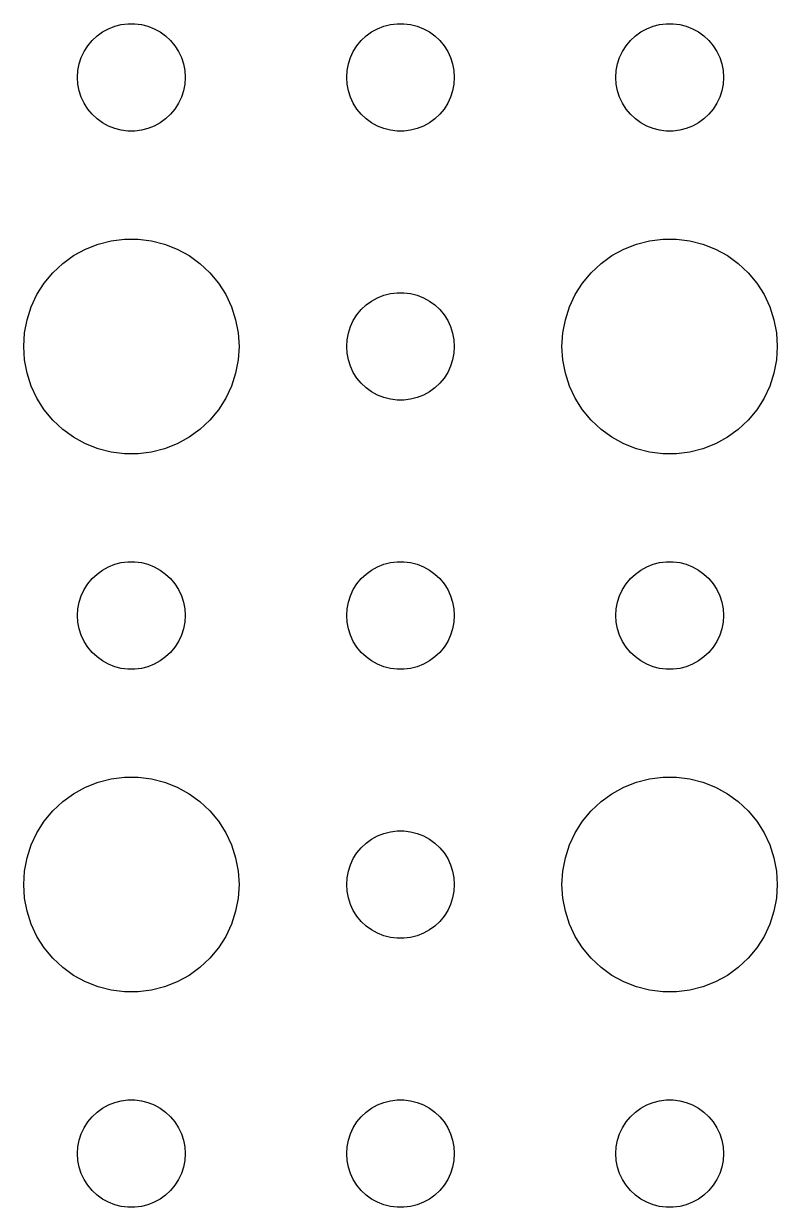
# Model space of a CAD drawing. Header units: metres. Extents: x -150 to 150, y -149 to 149.
# Drawn here: x -100.5 to -79.5, y -76.5 to -43.5 of the extents above; entities that cross this region are included whole.
import ezdxf

# ---------------------------------------------------------------- set-up
doc = ezdxf.new("R2010")
doc.units = ezdxf.units.M

msp = doc.modelspace()

# ---------------------------------------------------------------- linework, layer by layer
for p, q in [((-97.9635, -43.5734), (-97.7811, -43.5266)), ((-97.7811, -43.5266), (-97.5942, -43.503)), ((-97.5942, -43.503), (-97.4058, -43.503)), ((-97.4058, -43.503), (-97.2189, -43.5266)), ((-97.2189, -43.5266), (-97.0365, -43.5734)), ((-90.4635, -43.5734), (-90.2811, -43.5266)), ((-90.2811, -43.5266), (-90.0942, -43.503)), ((-90.0942, -43.503), (-89.9058, -43.503)), ((-89.9058, -43.503), (-89.7189, -43.5266)), ((-89.7189, -43.5266), (-89.5365, -43.5734)), ((-82.9635, -43.5734), (-82.7811, -43.5266)), ((-82.7811, -43.5266), (-82.5942, -43.503)), ((-82.5942, -43.503), (-82.4058, -43.503)), ((-82.4058, -43.503), (-82.2189, -43.5266)), ((-82.2189, -43.5266), (-82.0365, -43.5734)), ((-98.5934, -43.9732), (-98.4561, -43.8442)), ((-98.4561, -43.8442), (-98.3037, -43.7335)), ((-98.3037, -43.7335), (-98.1387, -43.6428)), ((-98.1387, -43.6428), (-97.9635, -43.5734)), ((-97.0365, -43.5734), (-96.8613, -43.6428)), ((-96.8613, -43.6428), (-96.6963, -43.7335)), ((-96.6963, -43.7335), (-96.5439, -43.8442)), ((-96.5439, -43.8442), (-96.4065, -43.9732)), ((-91.0934, -43.9732), (-90.9561, -43.8442)), ((-90.9561, -43.8442), (-90.8037, -43.7335)), ((-90.8037, -43.7335), (-90.6387, -43.6428)), ((-90.6387, -43.6428), (-90.4635, -43.5734)), ((-89.5365, -43.5734), (-89.3613, -43.6428)), ((-89.3613, -43.6428), (-89.1963, -43.7335)), ((-89.1963, -43.7335), (-89.0439, -43.8442)), ((-89.0439, -43.8442), (-88.9065, -43.9732)), ((-83.5934, -43.9732), (-83.4561, -43.8442)), ((-83.4561, -43.8442), (-83.3037, -43.7335)), ((-83.3037, -43.7335), (-83.1387, -43.6428)), ((-83.1387, -43.6428), (-82.9635, -43.5734)), ((-82.0365, -43.5734), (-81.8613, -43.6428)), ((-81.8613, -43.6428), (-81.6963, -43.7335)), ((-81.6963, -43.7335), (-81.5439, -43.8442)), ((-81.5439, -43.8442), (-81.4065, -43.9732)), ((-98.8145, -44.2774), (-98.7135, -44.1183)), ((-98.7135, -44.1183), (-98.5934, -43.9732)), ((-96.4065, -43.9732), (-96.2865, -44.1183)), ((-96.2865, -44.1183), (-96.1855, -44.2774)), ((-91.3145, -44.2774), (-91.2135, -44.1183)), ((-91.2135, -44.1183), (-91.0934, -43.9732)), ((-88.9065, -43.9732), (-88.7865, -44.1183)), ((-88.7865, -44.1183), (-88.6855, -44.2774)), ((-83.8145, -44.2774), (-83.7135, -44.1183)), ((-83.7135, -44.1183), (-83.5934, -43.9732)), ((-81.4065, -43.9732), (-81.2865, -44.1183)), ((-81.2865, -44.1183), (-81.1855, -44.2774)), ((-98.9529, -44.627), (-98.8947, -44.4478)), ((-98.8947, -44.4478), (-98.8145, -44.2774)), ((-96.1855, -44.2774), (-96.1053, -44.4478)), ((-96.1053, -44.4478), (-96.0471, -44.627)), ((-91.4529, -44.627), (-91.3947, -44.4478)), ((-91.3947, -44.4478), (-91.3145, -44.2774)), ((-88.6855, -44.2774), (-88.6053, -44.4478)), ((-88.6053, -44.4478), (-88.5471, -44.627)), ((-83.9529, -44.627), (-83.8947, -44.4478)), ((-83.8947, -44.4478), (-83.8145, -44.2774)), ((-81.1855, -44.2774), (-81.1053, -44.4478)), ((-81.1053, -44.4478), (-81.0471, -44.627)), ((-99, -45), (-98.9882, -44.812)), ((-98.9882, -44.812), (-98.9529, -44.627)), ((-96.0471, -44.627), (-96.0118, -44.812)), ((-96.0118, -44.812), (-96, -45)), ((-91.5, -45), (-91.4882, -44.812)), ((-91.4882, -44.812), (-91.4529, -44.627)), ((-88.5471, -44.627), (-88.5118, -44.812)), ((-88.5118, -44.812), (-88.5, -45)), ((-84, -45), (-83.9882, -44.812)), ((-83.9882, -44.812), (-83.9529, -44.627)), ((-81.0471, -44.627), (-81.0118, -44.812)), ((-81.0118, -44.812), (-81, -45)), ((-98.9882, -45.188), (-99, -45)), ((-98.9529, -45.373), (-98.9882, -45.188)), ((-96.0118, -45.188), (-96.0471, -45.373)), ((-96, -45), (-96.0118, -45.188)), ((-91.4882, -45.188), (-91.5, -45)), ((-91.4529, -45.373), (-91.4882, -45.188)), ((-88.5118, -45.188), (-88.5471, -45.373)), ((-88.5, -45), (-88.5118, -45.188)), ((-83.9882, -45.188), (-84, -45)), ((-83.9529, -45.373), (-83.9882, -45.188)), ((-81.0118, -45.188), (-81.0471, -45.373)), ((-81, -45), (-81.0118, -45.188)), ((-98.8947, -45.5522), (-98.9529, -45.373)), ((-96.0471, -45.373), (-96.1053, -45.5522)), ((-91.3947, -45.5522), (-91.4529, -45.373)), ((-88.5471, -45.373), (-88.6053, -45.5522)), ((-83.8947, -45.5522), (-83.9529, -45.373)), ((-81.0471, -45.373), (-81.1053, -45.5522)), ((-98.8145, -45.7226), (-98.8947, -45.5522)), ((-98.7135, -45.8817), (-98.8145, -45.7226)), ((-96.1855, -45.7226), (-96.2865, -45.8817)), ((-96.1053, -45.5522), (-96.1855, -45.7226)), ((-91.3145, -45.7226), (-91.3947, -45.5522)), ((-91.2135, -45.8817), (-91.3145, -45.7226)), ((-88.6855, -45.7226), (-88.7865, -45.8817)), ((-88.6053, -45.5522), (-88.6855, -45.7226)), ((-83.8145, -45.7226), (-83.8947, -45.5522)), ((-83.7135, -45.8817), (-83.8145, -45.7226)), ((-81.1855, -45.7226), (-81.2865, -45.8817)), ((-81.1053, -45.5522), (-81.1855, -45.7226)), ((-98.5934, -46.0268), (-98.7135, -45.8817)), ((-98.4561, -46.1558), (-98.5934, -46.0268)), ((-98.3037, -46.2665), (-98.4561, -46.1558)), ((-96.5439, -46.1558), (-96.6963, -46.2665)), ((-96.4065, -46.0268), (-96.5439, -46.1558)), ((-96.2865, -45.8817), (-96.4065, -46.0268)), ((-91.0934, -46.0268), (-91.2135, -45.8817)), ((-90.9561, -46.1558), (-91.0934, -46.0268)), ((-90.8037, -46.2665), (-90.9561, -46.1558)), ((-89.0439, -46.1558), (-89.1963, -46.2665)), ((-88.9065, -46.0268), (-89.0439, -46.1558)), ((-88.7865, -45.8817), (-88.9065, -46.0268)), ((-83.5934, -46.0268), (-83.7135, -45.8817)), ((-83.4561, -46.1558), (-83.5934, -46.0268)), ((-83.3037, -46.2665), (-83.4561, -46.1558)), ((-81.5439, -46.1558), (-81.6963, -46.2665)), ((-81.4065, -46.0268), (-81.5439, -46.1558)), ((-81.2865, -45.8817), (-81.4065, -46.0268)), ((-98.1387, -46.3572), (-98.3037, -46.2665)), ((-97.9635, -46.4266), (-98.1387, -46.3572)), ((-97.7811, -46.4734), (-97.9635, -46.4266)), ((-97.5942, -46.497), (-97.7811, -46.4734)), ((-97.4058, -46.497), (-97.5942, -46.497)), ((-97.2189, -46.4734), (-97.4058, -46.497)), ((-97.0365, -46.4266), (-97.2189, -46.4734)), ((-96.8613, -46.3572), (-97.0365, -46.4266)), ((-96.6963, -46.2665), (-96.8613, -46.3572)), ((-90.6387, -46.3572), (-90.8037, -46.2665)), ((-90.4635, -46.4266), (-90.6387, -46.3572)), ((-90.2811, -46.4734), (-90.4635, -46.4266)), ((-90.0942, -46.497), (-90.2811, -46.4734)), ((-89.9058, -46.497), (-90.0942, -46.497)), ((-89.7189, -46.4734), (-89.9058, -46.497)), ((-89.5365, -46.4266), (-89.7189, -46.4734)), ((-89.3613, -46.3572), (-89.5365, -46.4266)), ((-89.1963, -46.2665), (-89.3613, -46.3572)), ((-83.1387, -46.3572), (-83.3037, -46.2665)), ((-82.9635, -46.4266), (-83.1387, -46.3572)), ((-82.7811, -46.4734), (-82.9635, -46.4266)), ((-82.5942, -46.497), (-82.7811, -46.4734)), ((-82.4058, -46.497), (-82.5942, -46.497)), ((-82.2189, -46.4734), (-82.4058, -46.497)), ((-82.0365, -46.4266), (-82.2189, -46.4734)), ((-81.8613, -46.3572), (-82.0365, -46.4266)), ((-81.6963, -46.2665), (-81.8613, -46.3572)), ((-99.1075, -49.967), (-98.7773, -49.7855)), ((-98.7773, -49.7855), (-98.427, -49.6468)), ((-98.427, -49.6468), (-98.0621, -49.5531)), ((-98.0621, -49.5531), (-97.6884, -49.5059)), ((-97.6884, -49.5059), (-97.3116, -49.5059)), ((-97.3116, -49.5059), (-96.9379, -49.5531)), ((-96.9379, -49.5531), (-96.573, -49.6468)), ((-96.573, -49.6468), (-96.2227, -49.7855)), ((-96.2227, -49.7855), (-95.8925, -49.967)), ((-84.1075, -49.967), (-83.7773, -49.7855)), ((-83.7773, -49.7855), (-83.427, -49.6468)), ((-83.427, -49.6468), (-83.0621, -49.5531)), ((-83.0621, -49.5531), (-82.6884, -49.5059)), ((-82.6884, -49.5059), (-82.3116, -49.5059)), ((-82.3116, -49.5059), (-81.9379, -49.5531)), ((-81.9379, -49.5531), (-81.573, -49.6468)), ((-81.573, -49.6468), (-81.2227, -49.7855)), ((-81.2227, -49.7855), (-80.8925, -49.967)), ((-99.4123, -50.1885), (-99.1075, -49.967)), ((-95.8925, -49.967), (-95.5877, -50.1885)), ((-84.4123, -50.1885), (-84.1075, -49.967)), ((-80.8925, -49.967), (-80.5877, -50.1885)), ((-99.927, -50.7366), (-99.6869, -50.4464)), ((-99.6869, -50.4464), (-99.4123, -50.1885)), ((-95.5877, -50.1885), (-95.3131, -50.4464)), ((-95.3131, -50.4464), (-95.073, -50.7366)), ((-84.927, -50.7366), (-84.6869, -50.4464)), ((-84.6869, -50.4464), (-84.4123, -50.1885)), ((-80.5877, -50.1885), (-80.3131, -50.4464)), ((-80.3131, -50.4464), (-80.073, -50.7366)), ((-100.129, -51.0547), (-99.927, -50.7366)), ((-95.073, -50.7366), (-94.8711, -51.0547)), ((-85.1289, -51.0547), (-84.927, -50.7366)), ((-80.073, -50.7366), (-79.8711, -51.0547)), ((-100.289, -51.3956), (-100.129, -51.0547)), ((-94.8711, -51.0547), (-94.7107, -51.3956)), ((-90.6387, -51.1428), (-90.4635, -51.0734)), ((-90.4635, -51.0734), (-90.2811, -51.0266)), ((-90.2811, -51.0266), (-90.0942, -51.003)), ((-90.0942, -51.003), (-89.9058, -51.003)), ((-89.9058, -51.003), (-89.7189, -51.0266)), ((-89.7189, -51.0266), (-89.5365, -51.0734)), ((-89.5365, -51.0734), (-89.3613, -51.1428)), ((-85.2893, -51.3956), (-85.1289, -51.0547)), ((-79.8711, -51.0547), (-79.7107, -51.3956)), ((-100.406, -51.7539), (-100.289, -51.3956)), ((-94.7107, -51.3956), (-94.5943, -51.7539)), ((-91.0934, -51.4732), (-90.9561, -51.3442)), ((-90.9561, -51.3442), (-90.8037, -51.2335)), ((-90.8037, -51.2335), (-90.6387, -51.1428)), ((-89.3613, -51.1428), (-89.1963, -51.2335)), ((-89.1963, -51.2335), (-89.0439, -51.3442)), ((-89.0439, -51.3442), (-88.9065, -51.4732)), ((-85.4057, -51.7539), (-85.2893, -51.3956)), ((-79.7107, -51.3956), (-79.5943, -51.7539)), ((-100.476, -52.124), (-100.406, -51.7539)), ((-94.5943, -51.7539), (-94.5237, -52.124)), ((-91.3947, -51.9478), (-91.3145, -51.7774)), ((-91.3145, -51.7774), (-91.2135, -51.6183)), ((-91.2135, -51.6183), (-91.0934, -51.4732)), ((-88.9065, -51.4732), (-88.7865, -51.6183)), ((-88.7865, -51.6183), (-88.6855, -51.7774)), ((-88.6855, -51.7774), (-88.6053, -51.9478)), ((-85.4763, -52.124), (-85.4057, -51.7539)), ((-79.5943, -51.7539), (-79.5237, -52.124)), ((-100.5, -52.5), (-100.476, -52.124)), ((-94.5237, -52.124), (-94.5, -52.5)), ((-91.4882, -52.312), (-91.4529, -52.127)), ((-91.4529, -52.127), (-91.3947, -51.9478)), ((-88.6053, -51.9478), (-88.5471, -52.127)), ((-88.5471, -52.127), (-88.5118, -52.312)), ((-85.5, -52.5), (-85.4763, -52.124)), ((-79.5237, -52.124), (-79.5, -52.5)), ((-91.5, -52.5), (-91.4882, -52.312)), ((-88.5118, -52.312), (-88.5, -52.5)), ((-100.476, -52.876), (-100.5, -52.5)), ((-94.5, -52.5), (-94.5237, -52.876)), ((-91.4882, -52.688), (-91.5, -52.5)), ((-91.4529, -52.873), (-91.4882, -52.688)), ((-88.5118, -52.688), (-88.5471, -52.873)), ((-88.5, -52.5), (-88.5118, -52.688)), ((-85.4763, -52.876), (-85.5, -52.5)), ((-79.5, -52.5), (-79.5237, -52.876)), ((-100.406, -53.2461), (-100.476, -52.876)), ((-94.5237, -52.876), (-94.5943, -53.2461)), ((-91.3947, -53.0522), (-91.4529, -52.873)), ((-91.3145, -53.2226), (-91.3947, -53.0522)), ((-88.6053, -53.0522), (-88.6855, -53.2226)), ((-88.5471, -52.873), (-88.6053, -53.0522)), ((-85.4057, -53.2461), (-85.4763, -52.876)), ((-79.5237, -52.876), (-79.5943, -53.2461)), ((-100.289, -53.6044), (-100.406, -53.2461)), ((-94.5943, -53.2461), (-94.7107, -53.6044)), ((-91.2135, -53.3817), (-91.3145, -53.2226)), ((-91.0934, -53.5268), (-91.2135, -53.3817)), ((-88.7865, -53.3817), (-88.9065, -53.5268)), ((-88.6855, -53.2226), (-88.7865, -53.3817)), ((-85.2893, -53.6044), (-85.4057, -53.2461)), ((-79.5943, -53.2461), (-79.7107, -53.6044)), ((-100.129, -53.9453), (-100.289, -53.6044)), ((-94.7107, -53.6044), (-94.8711, -53.9453)), ((-90.9561, -53.6558), (-91.0934, -53.5268)), ((-90.8037, -53.7665), (-90.9561, -53.6558)), ((-90.6387, -53.8572), (-90.8037, -53.7665)), ((-89.1963, -53.7665), (-89.3613, -53.8572)), ((-89.0439, -53.6558), (-89.1963, -53.7665)), ((-88.9065, -53.5268), (-89.0439, -53.6558)), ((-85.1289, -53.9453), (-85.2893, -53.6044)), ((-79.7107, -53.6044), (-79.8711, -53.9453)), ((-99.927, -54.2634), (-100.129, -53.9453)), ((-94.8711, -53.9453), (-95.073, -54.2634)), ((-90.4635, -53.9266), (-90.6387, -53.8572)), ((-90.2811, -53.9734), (-90.4635, -53.9266)), ((-90.0942, -53.997), (-90.2811, -53.9734)), ((-89.9058, -53.997), (-90.0942, -53.997)), ((-89.7189, -53.9734), (-89.9058, -53.997)), ((-89.5365, -53.9266), (-89.7189, -53.9734)), ((-89.3613, -53.8572), (-89.5365, -53.9266)), ((-84.927, -54.2634), (-85.1289, -53.9453)), ((-79.8711, -53.9453), (-80.073, -54.2634)), ((-99.6869, -54.5536), (-99.927, -54.2634)), ((-95.073, -54.2634), (-95.3131, -54.5536)), ((-84.6869, -54.5536), (-84.927, -54.2634)), ((-80.073, -54.2634), (-80.3131, -54.5536)), ((-99.4123, -54.8115), (-99.6869, -54.5536)), ((-95.3131, -54.5536), (-95.5877, -54.8115)), ((-84.4123, -54.8115), (-84.6869, -54.5536)), ((-80.3131, -54.5536), (-80.5877, -54.8115)), ((-99.1075, -55.033), (-99.4123, -54.8115)), ((-98.7773, -55.2145), (-99.1075, -55.033)), ((-95.8925, -55.033), (-96.2227, -55.2145)), ((-95.5877, -54.8115), (-95.8925, -55.033)), ((-84.1075, -55.033), (-84.4123, -54.8115)), ((-83.7773, -55.2145), (-84.1075, -55.033)), ((-80.8925, -55.033), (-81.2227, -55.2145)), ((-80.5877, -54.8115), (-80.8925, -55.033)), ((-98.427, -55.3532), (-98.7773, -55.2145)), ((-98.0621, -55.4469), (-98.427, -55.3532)), ((-96.573, -55.3532), (-96.9379, -55.4469)), ((-96.2227, -55.2145), (-96.573, -55.3532)), ((-83.427, -55.3532), (-83.7773, -55.2145)), ((-83.0621, -55.4469), (-83.427, -55.3532)), ((-81.573, -55.3532), (-81.9379, -55.4469)), ((-81.2227, -55.2145), (-81.573, -55.3532)), ((-97.6884, -55.4941), (-98.0621, -55.4469)), ((-97.3116, -55.4941), (-97.6884, -55.4941)), ((-96.9379, -55.4469), (-97.3116, -55.4941)), ((-82.6884, -55.4941), (-83.0621, -55.4469)), ((-82.3116, -55.4941), (-82.6884, -55.4941)), ((-81.9379, -55.4469), (-82.3116, -55.4941)), ((-98.3037, -58.7335), (-98.1387, -58.6428)), ((-98.1387, -58.6428), (-97.9635, -58.5734)), ((-97.9635, -58.5734), (-97.7811, -58.5266)), ((-97.7811, -58.5266), (-97.5942, -58.503)), ((-97.5942, -58.503), (-97.4058, -58.503)), ((-97.4058, -58.503), (-97.2189, -58.5266)), ((-97.2189, -58.5266), (-97.0365, -58.5734)), ((-97.0365, -58.5734), (-96.8613, -58.6428)), ((-96.8613, -58.6428), (-96.6963, -58.7335)), ((-90.8037, -58.7335), (-90.6387, -58.6428)), ((-90.6387, -58.6428), (-90.4635, -58.5734)), ((-90.4635, -58.5734), (-90.2811, -58.5266)), ((-90.2811, -58.5266), (-90.0942, -58.503)), ((-90.0942, -58.503), (-89.9058, -58.503)), ((-89.9058, -58.503), (-89.7189, -58.5266)), ((-89.7189, -58.5266), (-89.5365, -58.5734)), ((-89.5365, -58.5734), (-89.3613, -58.6428)), ((-89.3613, -58.6428), (-89.1963, -58.7335)), ((-83.3037, -58.7335), (-83.1387, -58.6428)), ((-83.1387, -58.6428), (-82.9635, -58.5734)), ((-82.9635, -58.5734), (-82.7811, -58.5266)), ((-82.7811, -58.5266), (-82.5942, -58.503)), ((-82.5942, -58.503), (-82.4058, -58.503)), ((-82.4058, -58.503), (-82.2189, -58.5266)), ((-82.2189, -58.5266), (-82.0365, -58.5734)), ((-82.0365, -58.5734), (-81.8613, -58.6428)), ((-81.8613, -58.6428), (-81.6963, -58.7335)), ((-98.7135, -59.1183), (-98.5934, -58.9732)), ((-98.5934, -58.9732), (-98.4561, -58.8442)), ((-98.4561, -58.8442), (-98.3037, -58.7335)), ((-96.6963, -58.7335), (-96.5439, -58.8442)), ((-96.5439, -58.8442), (-96.4065, -58.9732)), ((-96.4065, -58.9732), (-96.2865, -59.1183)), ((-91.2135, -59.1183), (-91.0934, -58.9732)), ((-91.0934, -58.9732), (-90.9561, -58.8442)), ((-90.9561, -58.8442), (-90.8037, -58.7335)), ((-89.1963, -58.7335), (-89.0439, -58.8442)), ((-89.0439, -58.8442), (-88.9065, -58.9732)), ((-88.9065, -58.9732), (-88.7865, -59.1183)), ((-83.7135, -59.1183), (-83.5934, -58.9732)), ((-83.5934, -58.9732), (-83.4561, -58.8442)), ((-83.4561, -58.8442), (-83.3037, -58.7335)), ((-81.6963, -58.7335), (-81.5439, -58.8442)), ((-81.5439, -58.8442), (-81.4065, -58.9732)), ((-81.4065, -58.9732), (-81.2865, -59.1183)), ((-98.8947, -59.4478), (-98.8145, -59.2774)), ((-98.8145, -59.2774), (-98.7135, -59.1183)), ((-96.2865, -59.1183), (-96.1855, -59.2774)), ((-96.1855, -59.2774), (-96.1053, -59.4478)), ((-91.3947, -59.4478), (-91.3145, -59.2774)), ((-91.3145, -59.2774), (-91.2135, -59.1183)), ((-88.7865, -59.1183), (-88.6855, -59.2774)), ((-88.6855, -59.2774), (-88.6053, -59.4478)), ((-83.8947, -59.4478), (-83.8145, -59.2774)), ((-83.8145, -59.2774), (-83.7135, -59.1183)), ((-81.2865, -59.1183), (-81.1855, -59.2774)), ((-81.1855, -59.2774), (-81.1053, -59.4478)), ((-98.9882, -59.812), (-98.9529, -59.627)), ((-98.9529, -59.627), (-98.8947, -59.4478)), ((-96.1053, -59.4478), (-96.0471, -59.627)), ((-96.0471, -59.627), (-96.0118, -59.812)), ((-91.4882, -59.812), (-91.4529, -59.627)), ((-91.4529, -59.627), (-91.3947, -59.4478)), ((-88.6053, -59.4478), (-88.5471, -59.627)), ((-88.5471, -59.627), (-88.5118, -59.812)), ((-83.9882, -59.812), (-83.9529, -59.627)), ((-83.9529, -59.627), (-83.8947, -59.4478)), ((-81.1053, -59.4478), (-81.0471, -59.627)), ((-81.0471, -59.627), (-81.0118, -59.812)), ((-99, -60), (-98.9882, -59.812)), ((-98.9882, -60.188), (-99, -60)), ((-96.0118, -59.812), (-96, -60)), ((-96, -60), (-96.0118, -60.188)), ((-91.5, -60), (-91.4882, -59.812)), ((-91.4882, -60.188), (-91.5, -60)), ((-88.5118, -59.812), (-88.5, -60)), ((-88.5, -60), (-88.5118, -60.188)), ((-84, -60), (-83.9882, -59.812)), ((-83.9882, -60.188), (-84, -60)), ((-81.0118, -59.812), (-81, -60)), ((-81, -60), (-81.0118, -60.188)), ((-98.9529, -60.373), (-98.9882, -60.188)), ((-98.8947, -60.5522), (-98.9529, -60.373)), ((-96.0471, -60.373), (-96.1053, -60.5522)), ((-96.0118, -60.188), (-96.0471, -60.373)), ((-91.4529, -60.373), (-91.4882, -60.188)), ((-91.3947, -60.5522), (-91.4529, -60.373)), ((-88.5471, -60.373), (-88.6053, -60.5522)), ((-88.5118, -60.188), (-88.5471, -60.373)), ((-83.9529, -60.373), (-83.9882, -60.188)), ((-83.8947, -60.5522), (-83.9529, -60.373)), ((-81.0471, -60.373), (-81.1053, -60.5522)), ((-81.0118, -60.188), (-81.0471, -60.373)), ((-98.8145, -60.7226), (-98.8947, -60.5522)), ((-96.1053, -60.5522), (-96.1855, -60.7226)), ((-91.3145, -60.7226), (-91.3947, -60.5522)), ((-88.6053, -60.5522), (-88.6855, -60.7226)), ((-83.8145, -60.7226), (-83.8947, -60.5522)), ((-81.1053, -60.5522), (-81.1855, -60.7226)), ((-98.7135, -60.8817), (-98.8145, -60.7226)), ((-98.5934, -61.0268), (-98.7135, -60.8817)), ((-98.4561, -61.1558), (-98.5934, -61.0268)), ((-96.4065, -61.0268), (-96.5439, -61.1558)), ((-96.2865, -60.8817), (-96.4065, -61.0268)), ((-96.1855, -60.7226), (-96.2865, -60.8817)), ((-91.2135, -60.8817), (-91.3145, -60.7226)), ((-91.0934, -61.0268), (-91.2135, -60.8817)), ((-90.9561, -61.1558), (-91.0934, -61.0268)), ((-88.9065, -61.0268), (-89.0439, -61.1558)), ((-88.7865, -60.8817), (-88.9065, -61.0268)), ((-88.6855, -60.7226), (-88.7865, -60.8817)), ((-83.7135, -60.8817), (-83.8145, -60.7226)), ((-83.5934, -61.0268), (-83.7135, -60.8817)), ((-83.4561, -61.1558), (-83.5934, -61.0268)), ((-81.4065, -61.0268), (-81.5439, -61.1558)), ((-81.2865, -60.8817), (-81.4065, -61.0268)), ((-81.1855, -60.7226), (-81.2865, -60.8817)), ((-98.3037, -61.2665), (-98.4561, -61.1558)), ((-98.1387, -61.3572), (-98.3037, -61.2665)), ((-97.9635, -61.4266), (-98.1387, -61.3572)), ((-96.8613, -61.3572), (-97.0365, -61.4266)), ((-96.6963, -61.2665), (-96.8613, -61.3572)), ((-96.5439, -61.1558), (-96.6963, -61.2665)), ((-90.8037, -61.2665), (-90.9561, -61.1558)), ((-90.6387, -61.3572), (-90.8037, -61.2665)), ((-90.4635, -61.4266), (-90.6387, -61.3572)), ((-89.3613, -61.3572), (-89.5365, -61.4266)), ((-89.1963, -61.2665), (-89.3613, -61.3572)), ((-89.0439, -61.1558), (-89.1963, -61.2665)), ((-83.3037, -61.2665), (-83.4561, -61.1558)), ((-83.1387, -61.3572), (-83.3037, -61.2665)), ((-82.9635, -61.4266), (-83.1387, -61.3572)), ((-81.8613, -61.3572), (-82.0365, -61.4266)), ((-81.6963, -61.2665), (-81.8613, -61.3572)), ((-81.5439, -61.1558), (-81.6963, -61.2665)), ((-97.7811, -61.4734), (-97.9635, -61.4266)), ((-97.5942, -61.497), (-97.7811, -61.4734)), ((-97.4058, -61.497), (-97.5942, -61.497)), ((-97.2189, -61.4734), (-97.4058, -61.497)), ((-97.0365, -61.4266), (-97.2189, -61.4734)), ((-90.2811, -61.4734), (-90.4635, -61.4266)), ((-90.0942, -61.497), (-90.2811, -61.4734)), ((-89.9058, -61.497), (-90.0942, -61.497)), ((-89.7189, -61.4734), (-89.9058, -61.497)), ((-89.5365, -61.4266), (-89.7189, -61.4734)), ((-82.7811, -61.4734), (-82.9635, -61.4266)), ((-82.5942, -61.497), (-82.7811, -61.4734)), ((-82.4058, -61.497), (-82.5942, -61.497)), ((-82.2189, -61.4734), (-82.4058, -61.497)), ((-82.0365, -61.4266), (-82.2189, -61.4734)), ((-98.7773, -64.7855), (-98.427, -64.6468)), ((-98.427, -64.6468), (-98.0621, -64.5531)), ((-98.0621, -64.5531), (-97.6884, -64.5059)), ((-97.6884, -64.5059), (-97.3116, -64.5059)), ((-97.3116, -64.5059), (-96.9379, -64.5531)), ((-96.9379, -64.5531), (-96.573, -64.6468)), ((-96.573, -64.6468), (-96.2227, -64.7855)), ((-83.7773, -64.7855), (-83.427, -64.6468)), ((-83.427, -64.6468), (-83.0621, -64.5531)), ((-83.0621, -64.5531), (-82.6884, -64.5059)), ((-82.6884, -64.5059), (-82.3116, -64.5059)), ((-82.3116, -64.5059), (-81.9379, -64.5531)), ((-81.9379, -64.5531), (-81.573, -64.6468)), ((-81.573, -64.6468), (-81.2227, -64.7855)), ((-99.4123, -65.1885), (-99.1075, -64.967)), ((-99.1075, -64.967), (-98.7773, -64.7855)), ((-96.2227, -64.7855), (-95.8925, -64.967)), ((-95.8925, -64.967), (-95.5877, -65.1885)), ((-84.4123, -65.1885), (-84.1075, -64.967)), ((-84.1075, -64.967), (-83.7773, -64.7855)), ((-81.2227, -64.7855), (-80.8925, -64.967)), ((-80.8925, -64.967), (-80.5877, -65.1885)), ((-99.6869, -65.4464), (-99.4123, -65.1885)), ((-95.5877, -65.1885), (-95.3131, -65.4464)), ((-84.6869, -65.4464), (-84.4123, -65.1885)), ((-80.5877, -65.1885), (-80.3131, -65.4464)), ((-99.927, -65.7366), (-99.6869, -65.4464)), ((-95.3131, -65.4464), (-95.073, -65.7366)), ((-84.927, -65.7366), (-84.6869, -65.4464)), ((-80.3131, -65.4464), (-80.073, -65.7366)), ((-100.129, -66.0547), (-99.927, -65.7366)), ((-95.073, -65.7366), (-94.8711, -66.0547)), ((-85.1289, -66.0547), (-84.927, -65.7366)), ((-80.073, -65.7366), (-79.8711, -66.0547)), ((-100.289, -66.3956), (-100.129, -66.0547)), ((-94.8711, -66.0547), (-94.7107, -66.3956)), ((-90.9561, -66.3442), (-90.8037, -66.2335)), ((-90.8037, -66.2335), (-90.6387, -66.1428)), ((-90.6387, -66.1428), (-90.4635, -66.0734)), ((-90.4635, -66.0734), (-90.2811, -66.0266)), ((-90.2811, -66.0266), (-90.0942, -66.003)), ((-90.0942, -66.003), (-89.9058, -66.003)), ((-89.9058, -66.003), (-89.7189, -66.0266)), ((-89.7189, -66.0266), (-89.5365, -66.0734)), ((-89.5365, -66.0734), (-89.3613, -66.1428)), ((-89.3613, -66.1428), (-89.1963, -66.2335)), ((-89.1963, -66.2335), (-89.0439, -66.3442)), ((-85.2893, -66.3956), (-85.1289, -66.0547)), ((-79.8711, -66.0547), (-79.7107, -66.3956)), ((-100.406, -66.7539), (-100.289, -66.3956)), ((-94.7107, -66.3956), (-94.5943, -66.7539)), ((-91.3145, -66.7774), (-91.2135, -66.6183)), ((-91.2135, -66.6183), (-91.0934, -66.4732)), ((-91.0934, -66.4732), (-90.9561, -66.3442)), ((-89.0439, -66.3442), (-88.9065, -66.4732)), ((-88.9065, -66.4732), (-88.7865, -66.6183)), ((-88.7865, -66.6183), (-88.6855, -66.7774)), ((-85.4057, -66.7539), (-85.2893, -66.3956)), ((-79.7107, -66.3956), (-79.5943, -66.7539)), ((-100.476, -67.124), (-100.406, -66.7539)), ((-94.5943, -66.7539), (-94.5237, -67.124)), ((-91.4529, -67.127), (-91.3947, -66.9478)), ((-91.3947, -66.9478), (-91.3145, -66.7774)), ((-88.6855, -66.7774), (-88.6053, -66.9478)), ((-88.6053, -66.9478), (-88.5471, -67.127)), ((-85.4763, -67.124), (-85.4057, -66.7539)), ((-79.5943, -66.7539), (-79.5237, -67.124)), ((-100.5, -67.5), (-100.476, -67.124)), ((-94.5237, -67.124), (-94.5, -67.5)), ((-91.4882, -67.312), (-91.4529, -67.127)), ((-88.5471, -67.127), (-88.5118, -67.312)), ((-85.5, -67.5), (-85.4763, -67.124)), ((-79.5237, -67.124), (-79.5, -67.5)), ((-100.476, -67.876), (-100.5, -67.5)), ((-94.5, -67.5), (-94.5237, -67.876)), ((-91.5, -67.5), (-91.4882, -67.312)), ((-91.4882, -67.688), (-91.5, -67.5)), ((-88.5118, -67.312), (-88.5, -67.5)), ((-88.5, -67.5), (-88.5118, -67.688)), ((-85.4763, -67.876), (-85.5, -67.5)), ((-79.5, -67.5), (-79.5237, -67.876)), ((-100.406, -68.2461), (-100.476, -67.876)), ((-94.5237, -67.876), (-94.5943, -68.2461)), ((-91.4529, -67.873), (-91.4882, -67.688)), ((-91.3947, -68.0522), (-91.4529, -67.873)), ((-88.5471, -67.873), (-88.6053, -68.0522)), ((-88.5118, -67.688), (-88.5471, -67.873)), ((-85.4057, -68.2461), (-85.4763, -67.876)), ((-79.5237, -67.876), (-79.5943, -68.2461)), ((-100.289, -68.6044), (-100.406, -68.2461)), ((-94.5943, -68.2461), (-94.7107, -68.6044)), ((-91.3145, -68.2226), (-91.3947, -68.0522)), ((-91.2135, -68.3817), (-91.3145, -68.2226)), ((-88.6855, -68.2226), (-88.7865, -68.3817)), ((-88.6053, -68.0522), (-88.6855, -68.2226)), ((-85.2893, -68.6044), (-85.4057, -68.2461)), ((-79.5943, -68.2461), (-79.7107, -68.6044)), ((-100.129, -68.9453), (-100.289, -68.6044)), ((-94.7107, -68.6044), (-94.8711, -68.9453)), ((-91.0934, -68.5268), (-91.2135, -68.3817)), ((-90.9561, -68.6558), (-91.0934, -68.5268)), ((-88.9065, -68.5268), (-89.0439, -68.6558)), ((-88.7865, -68.3817), (-88.9065, -68.5268)), ((-85.1289, -68.9453), (-85.2893, -68.6044)), ((-79.7107, -68.6044), (-79.8711, -68.9453)), ((-99.927, -69.2634), (-100.129, -68.9453)), ((-94.8711, -68.9453), (-95.073, -69.2634)), ((-90.8037, -68.7665), (-90.9561, -68.6558)), ((-90.6387, -68.8572), (-90.8037, -68.7665)), ((-90.4635, -68.9266), (-90.6387, -68.8572)), ((-90.2811, -68.9734), (-90.4635, -68.9266)), ((-89.5365, -68.9266), (-89.7189, -68.9734)), ((-89.3613, -68.8572), (-89.5365, -68.9266)), ((-89.1963, -68.7665), (-89.3613, -68.8572)), ((-89.0439, -68.6558), (-89.1963, -68.7665)), ((-84.927, -69.2634), (-85.1289, -68.9453)), ((-79.8711, -68.9453), (-80.073, -69.2634)), ((-99.6869, -69.5536), (-99.927, -69.2634)), ((-95.073, -69.2634), (-95.3131, -69.5536)), ((-90.0942, -68.997), (-90.2811, -68.9734)), ((-89.9058, -68.997), (-90.0942, -68.997)), ((-89.7189, -68.9734), (-89.9058, -68.997)), ((-84.6869, -69.5536), (-84.927, -69.2634)), ((-80.073, -69.2634), (-80.3131, -69.5536)), ((-99.4123, -69.8115), (-99.6869, -69.5536)), ((-95.3131, -69.5536), (-95.5877, -69.8115)), ((-84.4123, -69.8115), (-84.6869, -69.5536)), ((-80.3131, -69.5536), (-80.5877, -69.8115)), ((-99.1075, -70.033), (-99.4123, -69.8115)), ((-95.5877, -69.8115), (-95.8925, -70.033)), ((-84.1075, -70.033), (-84.4123, -69.8115)), ((-80.5877, -69.8115), (-80.8925, -70.033)), ((-98.7773, -70.2145), (-99.1075, -70.033)), ((-98.427, -70.3532), (-98.7773, -70.2145)), ((-96.2227, -70.2145), (-96.573, -70.3532)), ((-95.8925, -70.033), (-96.2227, -70.2145)), ((-83.7773, -70.2145), (-84.1075, -70.033)), ((-83.427, -70.3532), (-83.7773, -70.2145)), ((-81.2227, -70.2145), (-81.573, -70.3532)), ((-80.8925, -70.033), (-81.2227, -70.2145)), ((-98.0621, -70.4469), (-98.427, -70.3532)), ((-97.6884, -70.4941), (-98.0621, -70.4469)), ((-97.3116, -70.4941), (-97.6884, -70.4941)), ((-96.9379, -70.4469), (-97.3116, -70.4941)), ((-96.573, -70.3532), (-96.9379, -70.4469)), ((-83.0621, -70.4469), (-83.427, -70.3532)), ((-82.6884, -70.4941), (-83.0621, -70.4469)), ((-82.3116, -70.4941), (-82.6884, -70.4941)), ((-81.9379, -70.4469), (-82.3116, -70.4941)), ((-81.573, -70.3532), (-81.9379, -70.4469)), ((-98.1387, -73.6428), (-97.9635, -73.5734)), ((-97.9635, -73.5734), (-97.7811, -73.5266)), ((-97.7811, -73.5266), (-97.5942, -73.503)), ((-97.5942, -73.503), (-97.4058, -73.503)), ((-97.4058, -73.503), (-97.2189, -73.5266)), ((-97.2189, -73.5266), (-97.0365, -73.5734)), ((-97.0365, -73.5734), (-96.8613, -73.6428)), ((-90.6387, -73.6428), (-90.4635, -73.5734)), ((-90.4635, -73.5734), (-90.2811, -73.5266)), ((-90.2811, -73.5266), (-90.0942, -73.503)), ((-90.0942, -73.503), (-89.9058, -73.503)), ((-89.9058, -73.503), (-89.7189, -73.5266)), ((-89.7189, -73.5266), (-89.5365, -73.5734)), ((-89.5365, -73.5734), (-89.3613, -73.6428)), ((-83.1387, -73.6428), (-82.9635, -73.5734)), ((-82.9635, -73.5734), (-82.7811, -73.5266)), ((-82.7811, -73.5266), (-82.5942, -73.503)), ((-82.5942, -73.503), (-82.4058, -73.503)), ((-82.4058, -73.503), (-82.2189, -73.5266)), ((-82.2189, -73.5266), (-82.0365, -73.5734)), ((-82.0365, -73.5734), (-81.8613, -73.6428)), ((-98.5934, -73.9732), (-98.4561, -73.8442)), ((-98.4561, -73.8442), (-98.3037, -73.7335)), ((-98.3037, -73.7335), (-98.1387, -73.6428)), ((-96.8613, -73.6428), (-96.6963, -73.7335)), ((-96.6963, -73.7335), (-96.5439, -73.8442)), ((-96.5439, -73.8442), (-96.4065, -73.9732)), ((-91.0934, -73.9732), (-90.9561, -73.8442)), ((-90.9561, -73.8442), (-90.8037, -73.7335)), ((-90.8037, -73.7335), (-90.6387, -73.6428)), ((-89.3613, -73.6428), (-89.1963, -73.7335)), ((-89.1963, -73.7335), (-89.0439, -73.8442)), ((-89.0439, -73.8442), (-88.9065, -73.9732)), ((-83.5934, -73.9732), (-83.4561, -73.8442)), ((-83.4561, -73.8442), (-83.3037, -73.7335)), ((-83.3037, -73.7335), (-83.1387, -73.6428)), ((-81.8613, -73.6428), (-81.6963, -73.7335)), ((-81.6963, -73.7335), (-81.5439, -73.8442)), ((-81.5439, -73.8442), (-81.4065, -73.9732)), ((-98.8145, -74.2774), (-98.7135, -74.1183)), ((-98.7135, -74.1183), (-98.5934, -73.9732)), ((-96.4065, -73.9732), (-96.2865, -74.1183)), ((-96.2865, -74.1183), (-96.1855, -74.2774)), ((-91.3145, -74.2774), (-91.2135, -74.1183)), ((-91.2135, -74.1183), (-91.0934, -73.9732)), ((-88.9065, -73.9732), (-88.7865, -74.1183)), ((-88.7865, -74.1183), (-88.6855, -74.2774)), ((-83.8145, -74.2774), (-83.7135, -74.1183)), ((-83.7135, -74.1183), (-83.5934, -73.9732)), ((-81.4065, -73.9732), (-81.2865, -74.1183)), ((-81.2865, -74.1183), (-81.1855, -74.2774)), ((-98.9529, -74.627), (-98.8947, -74.4478)), ((-98.8947, -74.4478), (-98.8145, -74.2774)), ((-96.1855, -74.2774), (-96.1053, -74.4478)), ((-96.1053, -74.4478), (-96.0471, -74.627)), ((-91.4529, -74.627), (-91.3947, -74.4478)), ((-91.3947, -74.4478), (-91.3145, -74.2774)), ((-88.6855, -74.2774), (-88.6053, -74.4478)), ((-88.6053, -74.4478), (-88.5471, -74.627)), ((-83.9529, -74.627), (-83.8947, -74.4478)), ((-83.8947, -74.4478), (-83.8145, -74.2774)), ((-81.1855, -74.2774), (-81.1053, -74.4478)), ((-81.1053, -74.4478), (-81.0471, -74.627)), ((-99, -75), (-98.9882, -74.812)), ((-98.9882, -74.812), (-98.9529, -74.627)), ((-96.0471, -74.627), (-96.0118, -74.812)), ((-96.0118, -74.812), (-96, -75)), ((-91.5, -75), (-91.4882, -74.812)), ((-91.4882, -74.812), (-91.4529, -74.627)), ((-88.5471, -74.627), (-88.5118, -74.812)), ((-88.5118, -74.812), (-88.5, -75)), ((-84, -75), (-83.9882, -74.812)), ((-83.9882, -74.812), (-83.9529, -74.627)), ((-81.0471, -74.627), (-81.0118, -74.812)), ((-81.0118, -74.812), (-81, -75)), ((-98.9882, -75.188), (-99, -75)), ((-98.9529, -75.373), (-98.9882, -75.188)), ((-96.0118, -75.188), (-96.0471, -75.373)), ((-96, -75), (-96.0118, -75.188)), ((-91.4882, -75.188), (-91.5, -75)), ((-91.4529, -75.373), (-91.4882, -75.188)), ((-88.5118, -75.188), (-88.5471, -75.373)), ((-88.5, -75), (-88.5118, -75.188)), ((-83.9882, -75.188), (-84, -75)), ((-83.9529, -75.373), (-83.9882, -75.188)), ((-81.0118, -75.188), (-81.0471, -75.373)), ((-81, -75), (-81.0118, -75.188)), ((-98.8947, -75.5522), (-98.9529, -75.373)), ((-98.8145, -75.7226), (-98.8947, -75.5522)), ((-96.1053, -75.5522), (-96.1855, -75.7226)), ((-96.0471, -75.373), (-96.1053, -75.5522)), ((-91.3947, -75.5522), (-91.4529, -75.373)), ((-91.3145, -75.7226), (-91.3947, -75.5522)), ((-88.6053, -75.5522), (-88.6855, -75.7226)), ((-88.5471, -75.373), (-88.6053, -75.5522)), ((-83.8947, -75.5522), (-83.9529, -75.373)), ((-83.8145, -75.7226), (-83.8947, -75.5522)), ((-81.1053, -75.5522), (-81.1855, -75.7226)), ((-81.0471, -75.373), (-81.1053, -75.5522)), ((-98.7135, -75.8817), (-98.8145, -75.7226)), ((-98.5934, -76.0268), (-98.7135, -75.8817)), ((-96.2865, -75.8817), (-96.4065, -76.0268)), ((-96.1855, -75.7226), (-96.2865, -75.8817)), ((-91.2135, -75.8817), (-91.3145, -75.7226)), ((-91.0934, -76.0268), (-91.2135, -75.8817)), ((-88.7865, -75.8817), (-88.9065, -76.0268)), ((-88.6855, -75.7226), (-88.7865, -75.8817)), ((-83.7135, -75.8817), (-83.8145, -75.7226)), ((-83.5934, -76.0268), (-83.7135, -75.8817)), ((-81.2865, -75.8817), (-81.4065, -76.0268)), ((-81.1855, -75.7226), (-81.2865, -75.8817)), ((-98.4561, -76.1558), (-98.5934, -76.0268)), ((-98.3037, -76.2665), (-98.4561, -76.1558)), ((-96.5439, -76.1558), (-96.6963, -76.2665)), ((-96.4065, -76.0268), (-96.5439, -76.1558)), ((-90.9561, -76.1558), (-91.0934, -76.0268)), ((-90.8037, -76.2665), (-90.9561, -76.1558)), ((-89.0439, -76.1558), (-89.1963, -76.2665)), ((-88.9065, -76.0268), (-89.0439, -76.1558)), ((-83.4561, -76.1558), (-83.5934, -76.0268)), ((-83.3037, -76.2665), (-83.4561, -76.1558)), ((-81.5439, -76.1558), (-81.6963, -76.2665)), ((-81.4065, -76.0268), (-81.5439, -76.1558)), ((-98.1387, -76.3572), (-98.3037, -76.2665)), ((-97.9635, -76.4266), (-98.1387, -76.3572)), ((-97.7811, -76.4734), (-97.9635, -76.4266)), ((-97.5942, -76.497), (-97.7811, -76.4734)), ((-97.4058, -76.497), (-97.5942, -76.497)), ((-97.2189, -76.4734), (-97.4058, -76.497)), ((-97.0365, -76.4266), (-97.2189, -76.4734)), ((-96.8613, -76.3572), (-97.0365, -76.4266)), ((-96.6963, -76.2665), (-96.8613, -76.3572)), ((-90.6387, -76.3572), (-90.8037, -76.2665)), ((-90.4635, -76.4266), (-90.6387, -76.3572)), ((-90.2811, -76.4734), (-90.4635, -76.4266)), ((-90.0942, -76.497), (-90.2811, -76.4734)), ((-89.9058, -76.497), (-90.0942, -76.497)), ((-89.7189, -76.4734), (-89.9058, -76.497)), ((-89.5365, -76.4266), (-89.7189, -76.4734)), ((-89.3613, -76.3572), (-89.5365, -76.4266)), ((-89.1963, -76.2665), (-89.3613, -76.3572)), ((-83.1387, -76.3572), (-83.3037, -76.2665)), ((-82.9635, -76.4266), (-83.1387, -76.3572)), ((-82.7811, -76.4734), (-82.9635, -76.4266)), ((-82.5942, -76.497), (-82.7811, -76.4734)), ((-82.4058, -76.497), (-82.5942, -76.497)), ((-82.2189, -76.4734), (-82.4058, -76.497)), ((-82.0365, -76.4266), (-82.2189, -76.4734)), ((-81.8613, -76.3572), (-82.0365, -76.4266)), ((-81.6963, -76.2665), (-81.8613, -76.3572))]:
    msp.add_line(p, q)

doc.saveas('drawing.dxf')
